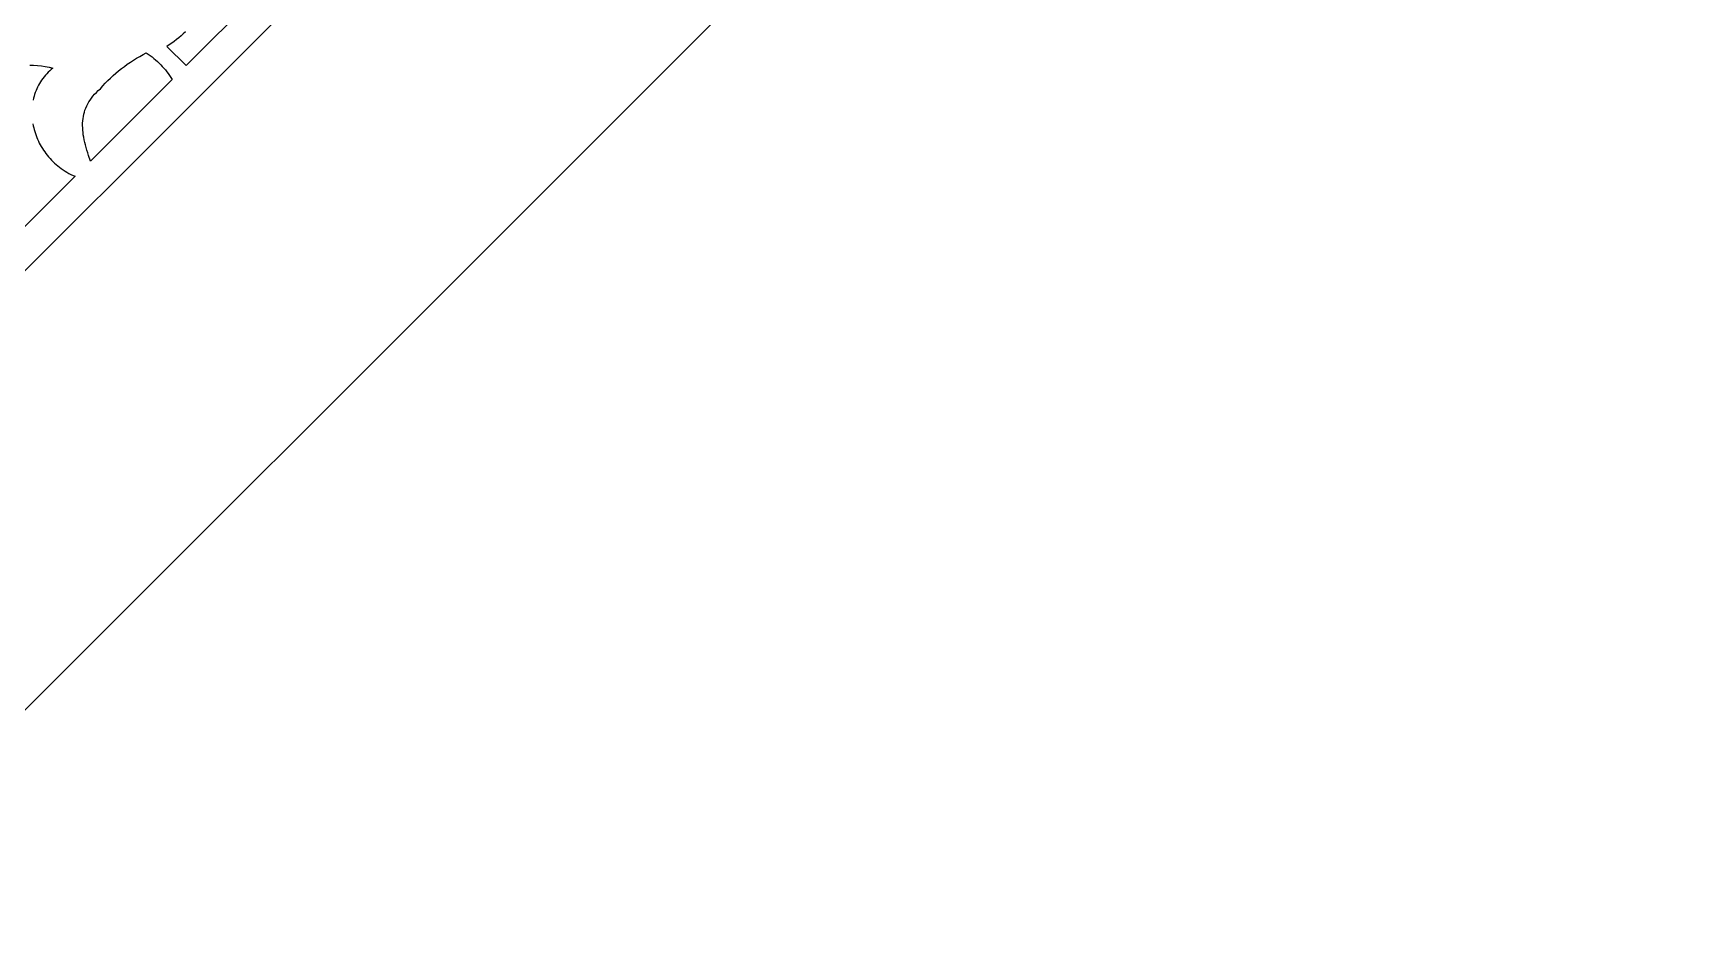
# Model space of a CAD drawing. Extents: x -3069 to -2029, y 258 to 1298.
# Drawn here: x -2296.3 to -2029.2, y 257.8 to 402.9 of the extents above; entities that cross this region are included whole.
import ezdxf

# ---------------------------------------------------------------- set-up
doc = ezdxf.new("R2010")
doc.units = 0
doc.layers.add('LAYER_1', color=18, linetype='CONTINUOUS')
doc.layers.add('LAYER_2', color=174, linetype='CONTINUOUS')

msp = doc.modelspace()

# ---------------------------------------------------------------- linework, layer by layer
at = {"layer": 'LAYER_1'}
for points in [[(-2333.8, 257.75), (-2029.19, 562.36), (-2029.19, 993.14), (-2333.8, 1297.75), (-2764.58, 1297.75), (-3069.19, 993.14), (-3069.19, 562.36), (-2764.58, 257.75)], [(-2273.92, 395.44), (-2287.05, 382.29), (-2287.36, 383.18), (-2287.5, 383.62), (-2287.64, 384.06), (-2287.76, 384.48), (-2287.87, 384.9), (-2287.97, 385.31), (-2288.06, 385.72), (-2288.13, 386.12), (-2288.2, 386.52), (-2288.25, 386.9), (-2288.28, 387.29), (-2288.3, 387.67), (-2288.31, 388.04), (-2288.31, 388.41), (-2288.28, 388.77), (-2288.25, 389.12), (-2288.19, 389.48), (-2288.12, 389.82), (-2288.03, 390.16), (-2287.93, 390.5), (-2287.8, 390.83), (-2287.66, 391.16), (-2287.5, 391.49), (-2287.32, 391.81), (-2287.12, 392.12), (-2286.89, 392.43), (-2286.65, 392.74), (-2286.39, 393.05), (-2286.1, 393.35), (-2285.79, 393.65), (-2285.46, 393.94), (-2285.07, 394.38), (-2284.67, 394.82), (-2284.26, 395.24), (-2283.84, 395.65), (-2283.41, 396.05), (-2282.97, 396.44), (-2282.52, 396.82), (-2282.06, 397.19), (-2281.59, 397.54), (-2281.12, 397.89), (-2280.63, 398.22), (-2280.13, 398.54), (-2279.63, 398.85), (-2279.12, 399.14), (-2278.59, 399.43), (-2278.07, 399.7), (-2277.75, 399.49), (-2277.44, 399.27), (-2277.14, 399.05), (-2276.85, 398.82), (-2276.56, 398.58), (-2276.28, 398.33), (-2276.01, 398.07), (-2275.74, 397.8), (-2275.49, 397.53), (-2275.24, 397.25), (-2275, 396.97), (-2274.76, 396.67), (-2274.54, 396.37), (-2274.32, 396.07), (-2274.11, 395.75)]]:
    msp.add_lwpolyline(points, close=True, dxfattribs=at)
for points in [[(-2271.77, 403.07), (-2272.12, 402.75), (-2272.47, 402.44), (-2272.84, 402.14), (-2273.21, 401.84), (-2273.58, 401.55), (-2273.97, 401.27), (-2274.36, 401), (-2274.76, 400.73), (-2271.67, 397.69), (-2260.73, 408.63)], [(-2296.82, 397.74), (-2296.2, 397.72), (-2295.57, 397.68), (-2294.95, 397.62), (-2294.33, 397.53), (-2293.71, 397.41), (-2293.09, 397.27), (-2293.35, 397.05), (-2293.61, 396.83), (-2293.86, 396.59), (-2294.09, 396.35), (-2294.31, 396.1), (-2294.52, 395.85), (-2294.72, 395.59), (-2294.91, 395.32), (-2295.09, 395.05), (-2295.25, 394.78), (-2295.41, 394.5), (-2295.56, 394.21), (-2295.69, 393.92), (-2295.81, 393.63), (-2295.93, 393.33), (-2296.03, 393.03), (-2296.12, 392.73), (-2296.2, 392.43), (-2296.27, 392.12)], [(-2296.32, 388.31), (-2296.25, 387.99), (-2296.18, 387.67), (-2296.1, 387.35), (-2296.01, 387.04), (-2295.91, 386.73), (-2295.81, 386.42), (-2295.69, 386.11), (-2295.56, 385.81), (-2295.42, 385.5), (-2295.28, 385.2), (-2295.12, 384.91), (-2294.96, 384.62), (-2294.79, 384.33), (-2294.6, 384.05), (-2294.41, 383.77), (-2294.21, 383.49), (-2294, 383.23), (-2293.79, 382.96), (-2293.56, 382.71), (-2293.32, 382.45), (-2293.08, 382.21), (-2292.83, 381.97), (-2292.57, 381.74), (-2292.3, 381.51), (-2292.02, 381.29), (-2291.74, 381.08), (-2291.44, 380.88), (-2291.14, 380.69), (-2290.83, 380.5), (-2290.51, 380.32), (-2290.19, 380.15), (-2289.85, 379.99), (-2289.51, 379.84), (-2314.13, 355.23)]]:
    msp.add_lwpolyline(points, dxfattribs=at)
at = {"layer": 'LAYER_2'}
msp.add_lwpolyline([(-2354.51, 307.75), (-2079.19, 583.07), (-2079.19, 972.43), (-2354.51, 1247.75), (-2743.87, 1247.75), (-3019.19, 972.43), (-3019.19, 583.07), (-2743.87, 307.75)], close=True, dxfattribs=at)

doc.saveas('drawing.dxf')
